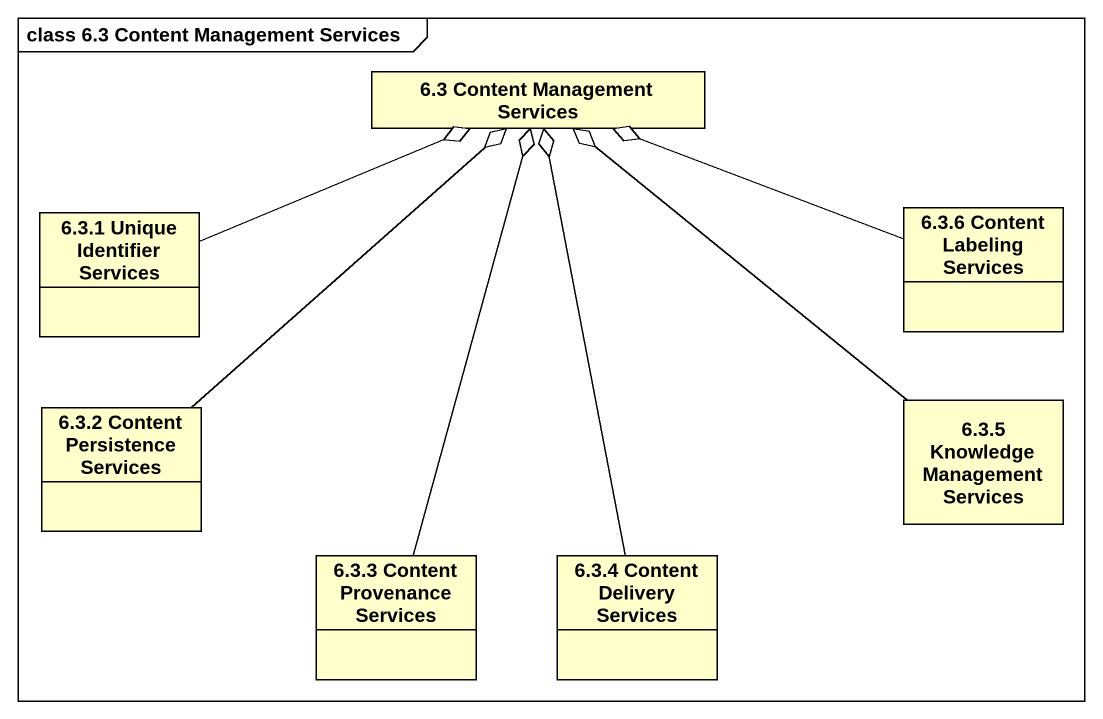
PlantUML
@startuml
mainframe class 6.3 Content Management Services
hide circle
hide empty members
class "6.3 Content Management Services" as c6_3_Content_Management
class "6.3.1 Unique Identifier Services" as c6_3_1_Unique_Identifier
class "6.3.6 Content Labeling Services" as c6_3_6_Content_Labeling
class "6.3.2 Content Persistence Services" as c6_3_2_Content_Persistence
class "6.3.5 Knowledge Management Services" as c6_3_5_Knowledge_Management
class "6.3.3 Content Provenance Services" as c6_3_3_Content_Provenance
class "6.3.4 Content Delivery Services" as c6_3_4_Content_Delivery
c6_3_1_Unique_Identifier -right-o c6_3_Content_Management
c6_3_6_Content_Labeling -left-o c6_3_Content_Management
c6_3_2_Content_Persistence -up-o c6_3_Content_Management
c6_3_5_Knowledge_Management -up-o c6_3_Content_Management
c6_3_3_Content_Provenance -up-o c6_3_Content_Management
c6_3_4_Content_Delivery -up-o c6_3_Content_Management
@enduml
